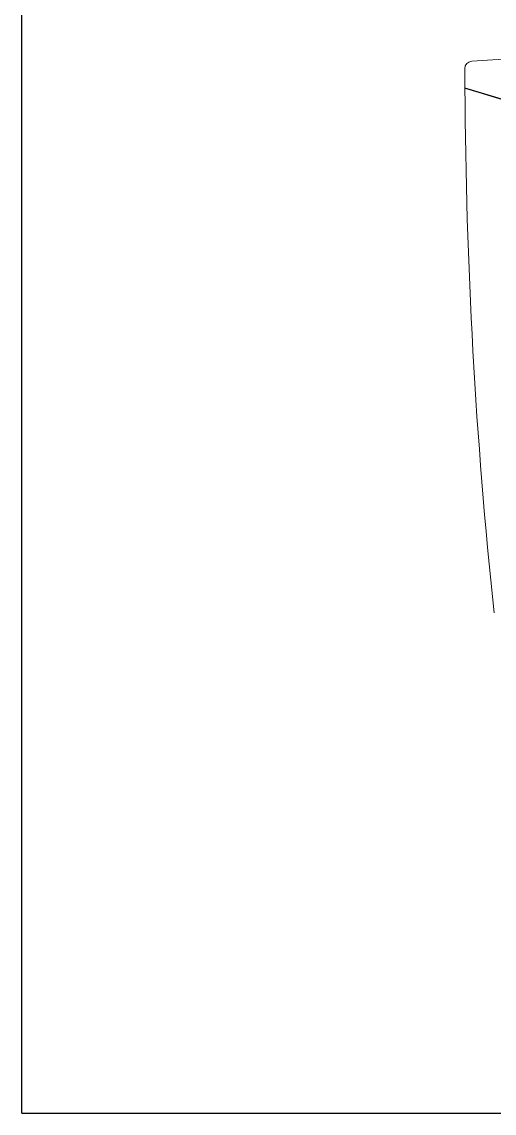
# Model space of a CAD drawing. Header units: millimetres. Extents: x -8699 to 14519, y -2727 to 7848.
# Drawn here: x 1299.4 to 1393.8, y -1178.6 to -960.6 of the extents above; entities that cross this region are included whole.
import ezdxf

# ---------------------------------------------------------------- set-up
doc = ezdxf.new("R2010")
doc.units = ezdxf.units.MM
doc.layers.add('레이어 1', color=7, linetype='Continuous')

msp = doc.modelspace()

# ---------------------------------------------------------------- linework, layer by layer
for q in [(1299.39, -878.59), (1649.39, -1178.59)]:
    msp.add_line((1299.39, -1178.59), q)
at = {"layer": '레이어 1', "lineweight": 18}
for points in [[(1559.49, -968.49), (1502.83, -964.48), (1445.96, -964.48), (1389.3, -968.49)], [(1389.3, -968.49), (1388.51, -968.55), (1387.9, -969.2), (1387.9, -969.99)], [(1387.9, -969.99), (1387.9, -971.24), (1387.91, -972.49), (1387.91, -973.74)], [(1387.91, -973.74), (1387.91, -973.82), (1387.97, -973.9), (1388.05, -973.92)], [(1388.05, -973.92), (1444.22, -991.85), (1504.57, -991.85), (1560.73, -973.92)]]:
    msp.add_open_spline(points, degree=3, dxfattribs=at)
at = {"layer": '레이어 1', "lineweight": 9}
for points in [[(1387.95, -973.79), (1388.12, -1008.83), (1390.07, -1043.83), (1393.78, -1078.67)], [(1387.95, -973.79), (1444.2, -991.76), (1504.66, -991.76), (1560.91, -973.79)]]:
    msp.add_open_spline(points, degree=3, dxfattribs=at)

doc.saveas('drawing.dxf')
